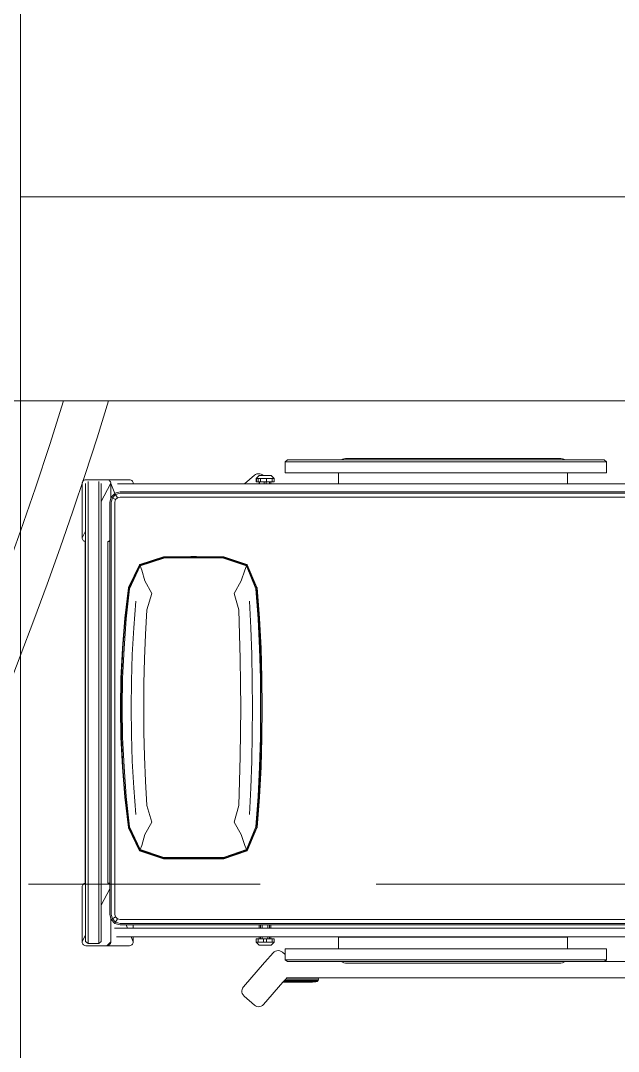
# Model space of a CAD drawing. Header units: millimetres. Extents: x -280308 to 6402717, y -14 to 2073074.
# Drawn here: x -33867 to -32476, y 558934 to 561333 of the extents above; entities that cross this region are included whole.
import ezdxf
from ezdxf.enums import TextEntityAlignment as Align

# ---------------------------------------------------------------- set-up
doc = ezdxf.new("R2010")
doc.units = ezdxf.units.MM
doc.linetypes.add('ACAD_ISO08W100', pattern=[36, 24, -3, 6, -3])
doc.linetypes.add('DASHED2', pattern=[0.375, 0.25, -0.125])
doc.layers.get('0').update_dxf_attribs({"lineweight": 0})
doc.layers.add('A-ANNOTATION', color=144, linetype='Continuous', lineweight=0)
doc.layers.add('A-FURN-EQPM', color=177, linetype='Continuous', lineweight=0)
doc.layers.add('A-TEXT', color=254, linetype='Continuous')
doc.styles.get("Standard").update_dxf_attribs({"font": 'arial.ttf'})

# ---------------------------------------------------------------- blocks, each defined once
blk = doc.blocks.new('A$C834590f0')
at = {"ltscale": 0.25}
blk.add_lwpolyline([(-55825, -7983.1), (-62214.7, -7983.1), (-62214.7, -13533.1), (-55825, -13533.1)], dxfattribs=at)
for radius, start, end in [(9350.4, 262.4048, 342.62601), (9450.4, 308.14117, 342.8156)]:
    blk.add_arc((-66998.6, -10741.1), radius, start, end, dxfattribs=at)
blk = doc.blocks.new('A$Cf856f872')
at = {"ltscale": 0.25}
blk.add_blockref('A$C834590f0', (70322.8, -713.8), dxfattribs=at)
blk = doc.blocks.new('A$C872eac23')
at = {"color": 0, "linetype": 'ByBlock', "lineweight": -2}
for p, q in [((-0.5429, -0.0018), (-0.5426, 0.0002)), ((-0.5426, 0.0002), (-0.542, 0.0021)), ((-0.542, 0.0021), (-0.5409, 0.0037)), ((-0.5409, 0.0037), (-0.5396, 0.0051)), ((-0.5396, 0.0051), (-0.5379, 0.0061)), ((-0.5379, 0.0061), (-0.536, 0.0068)), ((-0.536, 0.0068), (-0.534, 0.007)), ((-0.534, 0.007), (-0.4063, 0.007)), ((-0.534, 0.007), (-0.518, -0.0014)), ((-0.4063, 0.007), (-0.4046, 0.0069)), ((-0.4046, 0.0069), (-0.4029, 0.0063)), ((-0.4029, 0.0063), (-0.4014, 0.0055)), ((-0.4014, 0.0055), (-0.4001, 0.0045)), ((-0.4001, 0.0045), (-0.399, 0.0031)), ((-0.399, 0.0031), (-0.3982, 0.0017)), ((-0.3982, 0.0017), (-0.3977, 0)), ((-0.3977, 0), (0.3977, 0)), ((0.3977, 0), (0.3982, 0.0017)), ((0.3982, 0.0017), (0.399, 0.0032)), ((0.399, 0.0032), (0.4001, 0.0045)), ((0.4001, 0.0045), (0.4014, 0.0055)), ((0.4014, 0.0055), (0.4029, 0.0063)), ((0.4029, 0.0063), (0.4046, 0.0069)), ((0.4046, 0.0069), (0.4064, 0.007)), ((0.4064, 0.007), (0.5327, 0.007)), ((0.4064, 0.007), (0.4222, -0.0014)), ((0.5327, 0.007), (0.5348, 0.0068)), ((0.5348, 0.0068), (0.5366, 0.0061)), ((0.5366, 0.0061), (0.5383, 0.0051)), ((0.5383, 0.0051), (0.5396, 0.0037)), ((0.5396, 0.0037), (0.5407, 0.0021)), ((0.5407, 0.0021), (0.5413, 0.0002)), ((0.5413, 0.0002), (0.5416, -0.0018)), ((-0.5429, -0.0511), (-0.5429, -0.0018)), ((-0.5333, -0.0014), (-0.5378, -0.0071)), ((-0.5378, -0.0071), (-0.5378, -0.0321)), ((-0.5378, -0.0071), (0.5376, -0.0071)), ((-0.5333, -0.0014), (-0.518, -0.0014)), ((0.4222, -0.0014), (-0.518, -0.0014)), ((0.5331, -0.0014), (0.4222, -0.0014)), ((0.5416, -0.0018), (0.5416, -0.0511)), ((-0.5333, -0.0378), (-0.5378, -0.0321)), ((-0.5378, -0.0321), (0.5376, -0.0321)), ((-0.5333, -0.0378), (-0.4486, -0.0378)), ((-0.4486, -0.0378), (-0.4109, -0.0575)), ((-0.4486, -0.0378), (0.4909, -0.0378)), ((0.4909, -0.0378), (0.5317, -0.0594)), ((0.5331, -0.0378), (0.4909, -0.0378)), ((-0.5429, -0.1034), (-0.5429, -0.0511)), ((-0.5426, -0.0531), (-0.5429, -0.0511)), ((-0.534, -0.06), (-0.5429, -0.0511)), ((-0.542, -0.055), (-0.5426, -0.0531)), ((-0.5409, -0.0566), (-0.542, -0.055)), ((-0.5396, -0.058), (-0.5409, -0.0566)), ((-0.5379, -0.0591), (-0.5396, -0.058)), ((-0.536, -0.0597), (-0.5379, -0.0591)), ((-0.534, -0.06), (-0.536, -0.0597)), ((-0.479, -0.06), (-0.534, -0.06)), ((-0.5019, -0.0991), (-0.5019, -0.0687)), ((-0.4909, -0.0696), (-0.4941, -0.0817)), ((-0.4821, -0.0608), (-0.4909, -0.0696)), ((-0.4909, -0.0696), (-0.4881, -0.0712)), ((-0.4881, -0.0712), (-0.4909, -0.0817)), ((-0.4805, -0.0636), (-0.4881, -0.0712)), ((-0.4881, -0.0712), (-0.4805, -0.0757)), ((-0.479, -0.06), (-0.4821, -0.0608)), ((-0.4821, -0.0608), (-0.4805, -0.0636)), ((-0.47, -0.0608), (-0.4805, -0.0636)), ((-0.4805, -0.0636), (-0.476, -0.0712)), ((-0.476, -0.0712), (-0.4805, -0.0757)), ((-0.47, -0.0575), (-0.479, -0.06)), ((-0.47, -0.0696), (-0.476, -0.0712)), ((-0.4109, -0.0575), (-0.47, -0.0575)), ((-0.47, -0.0608), (0.4892, -0.0608)), ((-0.47, -0.0696), (0.4892, -0.0696)), ((-0.4003, -0.0575), (-0.4109, -0.0575)), ((-0.4001, -0.0574), (-0.4003, -0.0575)), ((-0.4003, -0.0575), (-0.3977, -0.0575)), ((-0.399, -0.0561), (-0.4001, -0.0574)), ((-0.3982, -0.0546), (-0.399, -0.0561)), ((-0.3977, -0.0529), (-0.3982, -0.0546)), ((-0.3977, -0.0575), (-0.3977, -0.0529)), ((0.3977, -0.0529), (-0.3977, -0.0529)), ((-0.3977, -0.0575), (0.3977, -0.0575)), ((0.3982, -0.0546), (0.3977, -0.0529)), ((0.3977, -0.0529), (0.3977, -0.0575)), ((0.4003, -0.0575), (0.3977, -0.0575)), ((0.399, -0.0561), (0.3982, -0.0546)), ((0.4001, -0.0574), (0.399, -0.0561)), ((0.4003, -0.0575), (0.4001, -0.0574)), ((0.4892, -0.0575), (0.4003, -0.0575)), ((0.4982, -0.06), (0.4892, -0.0575)), ((0.4996, -0.0636), (0.4892, -0.0608)), ((0.4952, -0.0712), (0.4892, -0.0696)), ((0.4996, -0.0636), (0.4952, -0.0712)), ((0.4996, -0.0757), (0.4952, -0.0712)), ((0.5327, -0.06), (0.4982, -0.06)), ((0.5013, -0.0608), (0.4982, -0.06)), ((0.5013, -0.0608), (0.4996, -0.0636)), ((0.5073, -0.0712), (0.4996, -0.0636)), ((0.5073, -0.0712), (0.4996, -0.0757)), ((0.5099, -0.0694), (0.5013, -0.0608)), ((0.5101, -0.0696), (0.5073, -0.0712)), ((0.5101, -0.0817), (0.5073, -0.0712)), ((0.5099, -0.0694), (0.5327, -0.06)), ((0.5101, -0.0696), (0.5099, -0.0694)), ((0.5133, -0.0817), (0.5101, -0.0696)), ((0.5317, -0.0595), (0.5317, -0.0594)), ((0.5317, -0.0594), (0.5327, -0.06)), ((0.5348, -0.0597), (0.5327, -0.06)), ((0.5366, -0.0591), (0.5348, -0.0597)), ((0.5383, -0.058), (0.5366, -0.0591)), ((0.5396, -0.0566), (0.5383, -0.058)), ((0.5407, -0.055), (0.5396, -0.0566)), ((0.5413, -0.0531), (0.5407, -0.055)), ((0.5416, -0.0511), (0.5413, -0.0531)), ((0.5416, -0.1034), (0.5416, -0.0511)), ((-0.5224, -0.0729), (-0.5224, -0.1075)), ((-0.5019, -0.0991), (-0.4941, -0.0959)), ((-0.4941, -0.0817), (-0.4941, -0.0959)), ((-0.4941, -0.0959), (-0.4941, -0.1122)), ((-0.4909, -2.1111), (-0.4909, -0.0817)), ((-0.4805, -0.0757), (-0.4821, -0.0817)), ((-0.4821, -2.1111), (-0.4821, -0.0817)), ((-0.1973, -0.0925), (-0.2681, -0.1009)), ((-0.2669, -0.1017), (-0.1965, -0.0936)), ((-0.1973, -0.0925), (-0.1276, -0.0868)), ((-0.1965, -0.0936), (-0.127, -0.0881)), ((-0.1268, -0.0907), (-0.196, -0.096)), ((-0.0584, -0.0835), (-0.1276, -0.0868)), ((-0.127, -0.0881), (-0.0581, -0.0849)), ((-0.058, -0.0875), (-0.1268, -0.0907)), ((-0.0584, -0.0835), (0.0109, -0.0824)), ((-0.0581, -0.0849), (0.0109, -0.0838)), ((0.0109, -0.0865), (-0.058, -0.0875)), ((0.0801, -0.0835), (0.0109, -0.0824)), ((0.0109, -0.0838), (0.0798, -0.0849)), ((0.0797, -0.0875), (0.0109, -0.0865)), ((0.1485, -0.0907), (0.0797, -0.0875)), ((0.0798, -0.0849), (0.1487, -0.0881)), ((0.0801, -0.0835), (0.1493, -0.0868)), ((0.2178, -0.096), (0.1485, -0.0907)), ((0.1487, -0.0881), (0.2182, -0.0936)), ((0.2191, -0.0925), (0.1493, -0.0868)), ((0.2182, -0.0936), (0.2887, -0.1017)), ((0.2191, -0.0925), (0.2898, -0.1009)), ((0.5013, -0.0817), (0.4996, -0.0757)), ((0.5013, -0.0817), (0.5013, -1.3546)), ((0.5101, -0.0817), (0.5101, -1.3546)), ((0.5133, -0.0817), (0.5133, -1.3546)), ((0.5317, -0.1122), (0.5317, -0.0752)), ((-0.5429, -0.1034), (-0.5426, -0.1054)), ((-0.5426, -0.1054), (-0.542, -0.1072)), ((-0.542, -0.1072), (-0.5409, -0.1089)), ((-0.5409, -0.1089), (-0.5396, -0.1103)), ((-0.5396, -0.1103), (-0.5379, -0.1113)), ((-0.5379, -0.1113), (-0.536, -0.112)), ((-0.536, -0.112), (-0.534, -0.1122)), ((-0.534, -0.1122), (-0.5224, -0.1075)), ((-0.534, -0.1122), (-0.5224, -0.1122)), ((-0.5224, -0.1075), (-0.5224, -0.1122)), ((-0.5224, -0.1122), (-0.5224, -0.4056)), ((-0.5019, -0.1122), (-0.5019, -0.0991)), ((-0.5019, -0.1122), (-0.4941, -0.1122)), ((-0.5019, -0.4056), (-0.5019, -0.1122)), ((-0.4941, -0.4056), (-0.4941, -0.1122)), ((-0.2688, -0.1013), (-0.3218, -0.127)), ((-0.3205, -0.1274), (-0.2669, -0.1017)), ((-0.266, -0.1035), (-0.3191, -0.1286)), ((-0.2688, -0.1013), (-0.2681, -0.1009)), ((-0.196, -0.096), (-0.266, -0.1035)), ((-0.1752, -0.1134), (-0.2375, -0.1183)), ((-0.1752, -0.1134), (-0.1131, -0.1099)), ((-0.0511, -0.1078), (-0.1131, -0.1099)), ((-0.0511, -0.1078), (0.0109, -0.1071)), ((0.0729, -0.1078), (0.0109, -0.1071)), ((0.0729, -0.1078), (0.1348, -0.1099)), ((0.1969, -0.1134), (0.1348, -0.1099)), ((0.1969, -0.1134), (0.2592, -0.1183)), ((0.2878, -0.1035), (0.2178, -0.096)), ((0.3408, -0.1286), (0.2878, -0.1035)), ((0.2887, -0.1017), (0.3422, -0.1274)), ((0.2906, -0.1013), (0.2898, -0.1009)), ((0.2906, -0.1013), (0.3435, -0.127)), ((0.5317, -0.1122), (0.5327, -0.1122)), ((0.5317, -0.371), (0.5317, -0.1122)), ((0.5327, -0.1122), (0.5348, -0.112)), ((0.5348, -0.112), (0.5366, -0.1113)), ((0.5366, -0.1113), (0.5383, -0.1103)), ((0.5383, -0.1103), (0.5396, -0.1089)), ((0.5396, -0.1089), (0.5407, -0.1072)), ((0.5407, -0.1072), (0.5413, -0.1054)), ((0.5413, -0.1054), (0.5416, -0.1034)), ((-0.3223, -0.1273), (-0.3405, -0.1824)), ((-0.3218, -0.127), (-0.3404, -0.1823)), ((-0.3392, -0.1825), (-0.3205, -0.1274)), ((-0.3191, -0.1286), (-0.3374, -0.1831)), ((-0.3218, -0.127), (-0.3223, -0.1273)), ((-0.3205, -0.1274), (-0.3218, -0.127)), ((-0.3096, -0.1319), (-0.3191, -0.1286)), ((-0.2843, -0.1394), (-0.3096, -0.1319)), ((-0.2551, -0.1558), (-0.2843, -0.1394)), ((-0.2166, -0.1437), (-0.2551, -0.1558)), ((-0.1597, -0.1406), (-0.2166, -0.1437)), ((-0.1028, -0.1384), (-0.1597, -0.1406)), ((-0.046, -0.137), (-0.1028, -0.1384)), ((0.0109, -0.1366), (-0.046, -0.137)), ((0.0677, -0.137), (0.0109, -0.1366)), ((0.1246, -0.1384), (0.0677, -0.137)), ((0.1814, -0.1406), (0.1246, -0.1384)), ((0.2384, -0.1437), (0.1814, -0.1406)), ((0.2768, -0.1558), (0.2384, -0.1437)), ((0.306, -0.1394), (0.2768, -0.1558)), ((0.3314, -0.1319), (0.306, -0.1394)), ((0.3314, -0.1319), (0.3408, -0.1286)), ((0.3591, -0.1831), (0.3408, -0.1286)), ((0.3435, -0.127), (0.3422, -0.1274)), ((0.3422, -0.1274), (0.3609, -0.1825)), ((0.344, -0.1273), (0.3435, -0.127)), ((0.3435, -0.127), (0.3621, -0.1823)), ((0.3623, -0.1824), (0.344, -0.1273)), ((-0.3408, -0.246), (-0.3404, -0.1823)), ((-0.3405, -0.1824), (-0.3408, -0.246)), ((-0.3398, -0.2526), (-0.3392, -0.1825)), ((-0.3374, -0.1831), (-0.3379, -0.2526)), ((0.3596, -0.2526), (0.3591, -0.1831)), ((0.3609, -0.1825), (0.3615, -0.2526)), ((0.3626, -0.246), (0.3621, -0.1823)), ((0.3626, -0.246), (0.3623, -0.1824)), ((-0.3409, -0.2526), (-0.3408, -0.246)), ((-0.3409, -0.2526), (-0.3408, -0.2592)), ((-0.3408, -0.2592), (-0.3405, -0.3228)), ((-0.3408, -0.2592), (-0.3404, -0.3229)), ((-0.3392, -0.3227), (-0.3398, -0.2526)), ((-0.3379, -0.2526), (-0.3374, -0.3221)), ((0.3591, -0.3221), (0.3596, -0.2526)), ((0.3615, -0.2526), (0.3609, -0.3227)), ((0.3626, -0.2592), (0.3621, -0.3229)), ((0.3623, -0.3228), (0.3626, -0.2592)), ((0.3626, -0.2526), (0.3626, -0.246)), ((0.3626, -0.2526), (0.3626, -0.2592)), ((-0.3405, -0.3228), (-0.3223, -0.377)), ((-0.3218, -0.3773), (-0.3404, -0.3229)), ((-0.3205, -0.3769), (-0.3392, -0.3227)), ((-0.3374, -0.3221), (-0.3191, -0.3756)), ((0.3408, -0.3756), (0.3591, -0.3221)), ((0.3609, -0.3227), (0.3422, -0.3769)), ((0.3435, -0.3773), (0.3621, -0.3229)), ((0.344, -0.377), (0.3623, -0.3228)), ((-0.2843, -0.3637), (-0.2551, -0.3469)), ((-0.2166, -0.3578), (-0.2551, -0.3469)), ((-0.1597, -0.3597), (-0.2166, -0.3578)), ((-0.1028, -0.3612), (-0.1597, -0.3597)), ((0.1814, -0.3597), (0.1246, -0.3612)), ((0.2384, -0.3578), (0.1814, -0.3597)), ((0.2768, -0.3469), (0.2384, -0.3578)), ((0.2768, -0.3469), (0.306, -0.3637)), ((-0.681, -0.3941), (-0.6601, -0.3701)), ((-0.6601, -0.3701), (-0.6575, -0.3677)), ((-0.6575, -0.3677), (-0.6545, -0.3661)), ((-0.6545, -0.3661), (-0.6512, -0.3651)), ((-0.6512, -0.3651), (-0.6479, -0.3649)), ((-0.6479, -0.3649), (-0.6445, -0.3654)), ((-0.6445, -0.3654), (-0.6414, -0.3667)), ((-0.6414, -0.3667), (-0.6384, -0.3687)), ((-0.6384, -0.3687), (-0.5819, -0.4181)), ((-0.3223, -0.377), (-0.3218, -0.3773)), ((-0.3218, -0.3773), (-0.3205, -0.3769)), ((-0.2688, -0.4001), (-0.3218, -0.3773)), ((-0.2669, -0.3997), (-0.3205, -0.3769)), ((-0.3096, -0.3719), (-0.3191, -0.3756)), ((-0.3191, -0.3756), (-0.266, -0.3979)), ((-0.3096, -0.3719), (-0.2843, -0.3637)), ((-0.1752, -0.3857), (-0.2375, -0.3827)), ((-0.046, -0.362), (-0.1028, -0.3612)), ((0.0109, -0.3623), (-0.046, -0.362)), ((0.0677, -0.362), (0.0109, -0.3623)), ((0.1246, -0.3612), (0.0677, -0.362)), ((0.1969, -0.3857), (0.2592, -0.3827)), ((0.2878, -0.3979), (0.3408, -0.3756)), ((0.3422, -0.3769), (0.2887, -0.3997)), ((0.2906, -0.4001), (0.3435, -0.3773)), ((0.306, -0.3637), (0.3314, -0.3719)), ((0.3314, -0.3719), (0.3408, -0.3756)), ((0.3422, -0.3769), (0.3435, -0.3773)), ((0.3435, -0.3773), (0.344, -0.377)), ((0.5317, -0.371), (0.5519, -0.3941)), ((0.5317, -0.4056), (0.5317, -0.371)), ((-0.6848, -0.4035), (-0.6843, -0.4002)), ((-0.6846, -0.4069), (-0.6848, -0.4035)), ((-0.6836, -0.4101), (-0.6846, -0.4069)), ((-0.6843, -0.4002), (-0.683, -0.397)), ((-0.683, -0.397), (-0.681, -0.3941)), ((-0.5348, -0.3981), (-0.5416, -0.405)), ((-0.5416, -0.405), (-0.5416, -0.4332)), ((-0.5267, -0.3981), (-0.5348, -0.3981)), ((-0.5348, -0.3981), (-0.5348, -0.403)), ((-0.5267, -0.403), (-0.5348, -0.403)), ((-0.5348, -0.4154), (-0.5348, -0.403)), ((-0.5267, -0.3981), (-0.5267, -0.403)), ((-0.5267, -0.4056), (-0.5267, -0.403)), ((-0.5224, -0.4056), (-0.5267, -0.4056)), ((-0.5267, -0.4056), (-0.5267, -0.4087)), ((-0.5224, -0.4056), (-0.5224, -0.4087)), ((-0.4941, -0.4056), (-0.5019, -0.4056)), ((-0.5019, -0.4087), (-0.5019, -0.4056)), ((-0.4941, -0.4056), (-0.4941, -0.4087)), ((-0.2681, -0.4005), (-0.2688, -0.4001)), ((-0.1973, -0.406), (-0.2681, -0.4005)), ((-0.1965, -0.4049), (-0.2669, -0.3997)), ((-0.266, -0.3979), (-0.196, -0.4027)), ((-0.1973, -0.406), (-0.1276, -0.4096)), ((-0.127, -0.4085), (-0.1965, -0.4049)), ((-0.196, -0.4027), (-0.1268, -0.4061)), ((-0.1752, -0.3857), (-0.1131, -0.388)), ((-0.1268, -0.4061), (-0.058, -0.4081)), ((-0.0511, -0.3893), (-0.1131, -0.388)), ((-0.0511, -0.3893), (0.0109, -0.3898)), ((0.0729, -0.3893), (0.0109, -0.3898)), ((0.0729, -0.3893), (0.1348, -0.388)), ((0.0797, -0.4081), (0.1485, -0.4061)), ((0.1969, -0.3857), (0.1348, -0.388)), ((0.1485, -0.4061), (0.2178, -0.4027)), ((0.2182, -0.4049), (0.1487, -0.4085)), ((0.2191, -0.406), (0.1493, -0.4096)), ((0.2178, -0.4027), (0.2878, -0.3979)), ((0.2887, -0.3997), (0.2182, -0.4049)), ((0.2191, -0.406), (0.2898, -0.4005)), ((0.2898, -0.4005), (0.2906, -0.4001)), ((0.5363, -0.4056), (0.5317, -0.4056)), ((0.5317, -0.4064), (0.5317, -0.4056)), ((0.5317, -0.4064), (0.5363, -0.4064)), ((0.5317, -0.4167), (0.5317, -0.4064)), ((0.5363, -0.3993), (0.5363, -0.3981)), ((0.5444, -0.3981), (0.5363, -0.3981)), ((0.5363, -0.403), (0.5363, -0.3993)), ((0.5363, -0.3993), (0.5444, -0.3993)), ((0.5363, -0.403), (0.5363, -0.4056)), ((0.5363, -0.403), (0.5444, -0.403)), ((0.5363, -0.4064), (0.5363, -0.4056)), ((0.5363, -0.4086), (0.5363, -0.4064)), ((0.5444, -0.3993), (0.5444, -0.3981)), ((0.5511, -0.405), (0.5444, -0.3981)), ((0.5444, -0.403), (0.5444, -0.3993)), ((0.5444, -0.4086), (0.5444, -0.403)), ((0.5511, -0.4149), (0.5511, -0.405)), ((0.5519, -0.3941), (0.5539, -0.397)), ((0.5539, -0.397), (0.5551, -0.4002)), ((0.5554, -0.4069), (0.5545, -0.4101)), ((0.5551, -0.4002), (0.5556, -0.4035)), ((0.5556, -0.4035), (0.5554, -0.4069)), ((-0.6819, -0.4131), (-0.6836, -0.4101)), ((-0.6796, -0.4157), (-0.6819, -0.4131)), ((-0.6281, -0.4607), (-0.6796, -0.4157)), ((-0.5819, -0.4181), (-0.5817, -0.4182)), ((-0.5819, -0.4181), (-0.5817, -0.4183)), ((-0.5817, -0.4183), (-0.5817, -0.4182)), ((-0.5817, -0.4182), (-0.5811, -0.4188)), ((-0.5817, -0.4183), (-0.5811, -0.4188)), ((-0.5811, -0.4188), (-0.5596, -0.4376)), ((-0.5267, -0.4154), (-0.5348, -0.4154)), ((-0.5348, -0.4154), (-0.5348, -0.4227)), ((-0.5267, -0.4227), (-0.5348, -0.4227)), ((-0.5348, -0.4352), (-0.5348, -0.4227)), ((-0.5224, -0.4087), (-0.5267, -0.4087)), ((-0.5267, -0.4087), (-0.5267, -0.4123)), ((-0.5224, -0.4123), (-0.5267, -0.4123)), ((-0.5267, -0.4123), (-0.5267, -0.4154)), ((-0.5267, -0.4154), (-0.5267, -0.4227)), ((-0.5267, -0.4227), (-0.5267, -0.4258)), ((-0.5224, -0.4258), (-0.5267, -0.4258)), ((-0.5267, -0.4258), (-0.5267, -0.4294)), ((-0.5224, -0.4294), (-0.5267, -0.4294)), ((-0.5267, -0.4326), (-0.5267, -0.4294)), ((-0.5224, -0.4087), (-0.5224, -0.4123)), ((-0.5224, -0.4123), (-0.5224, -0.4258)), ((-0.5224, -0.4258), (-0.5224, -0.4294)), ((-0.5224, -0.4294), (-0.5224, -0.4326)), ((-0.4941, -0.4087), (-0.5019, -0.4087)), ((-0.5019, -0.4123), (-0.5019, -0.4087)), ((-0.4941, -0.4123), (-0.5019, -0.4123)), ((-0.5019, -0.4258), (-0.5019, -0.4123)), ((-0.4941, -0.4258), (-0.5019, -0.4258)), ((-0.5019, -0.4294), (-0.5019, -0.4258)), ((-0.4941, -0.4294), (-0.5019, -0.4294)), ((-0.5019, -0.4326), (-0.5019, -0.4294)), ((-0.4941, -0.4087), (-0.4941, -0.4123)), ((-0.4941, -0.4123), (-0.4941, -0.4258)), ((-0.4941, -0.4258), (-0.4941, -0.4294)), ((-0.4941, -0.4294), (-0.4941, -0.4326)), ((-0.0584, -0.4117), (-0.1276, -0.4096)), ((-0.0581, -0.4105), (-0.127, -0.4085)), ((-0.0584, -0.4117), (0.0109, -0.4124)), ((0.0109, -0.4112), (-0.0581, -0.4105)), ((-0.058, -0.4081), (0.0109, -0.4088)), ((0.0109, -0.4088), (0.0797, -0.4081)), ((0.0798, -0.4105), (0.0109, -0.4112)), ((0.0801, -0.4117), (0.0109, -0.4124)), ((0.1487, -0.4085), (0.0798, -0.4105)), ((0.0801, -0.4117), (0.1493, -0.4096)), ((0.5317, -0.4167), (0.5363, -0.4167)), ((0.5317, -0.4214), (0.5317, -0.4167)), ((0.5317, -0.4214), (0.5363, -0.4214)), ((0.5317, -0.4294), (0.5317, -0.4214)), ((0.5317, -0.4294), (0.5363, -0.4294)), ((0.5317, -0.4326), (0.5317, -0.4294)), ((0.5363, -0.4086), (0.5444, -0.4086)), ((0.5363, -0.4086), (0.5363, -0.4167)), ((0.5363, -0.4214), (0.5363, -0.4167)), ((0.5363, -0.4227), (0.5363, -0.4214)), ((0.5363, -0.4227), (0.5444, -0.4227)), ((0.5363, -0.4294), (0.5363, -0.4227)), ((0.5363, -0.4294), (0.5363, -0.4326)), ((0.5444, -0.4086), (0.5444, -0.4227)), ((0.5444, -0.4227), (0.5444, -0.4352)), ((0.5528, -0.4131), (0.5511, -0.4149)), ((0.5511, -0.4332), (0.5511, -0.4149)), ((0.5545, -0.4101), (0.5528, -0.4131)), ((-0.5596, -0.4376), (-0.5572, -0.4403)), ((-0.5572, -0.4403), (-0.5555, -0.4433)), ((-0.5549, -0.4532), (-0.5561, -0.4564)), ((-0.5555, -0.4433), (-0.5546, -0.4465)), ((-0.5544, -0.4498), (-0.5549, -0.4532)), ((-0.5546, -0.4465), (-0.5544, -0.4498)), ((-0.5348, -0.4401), (-0.5416, -0.4332)), ((-0.5267, -0.4352), (-0.5348, -0.4352)), ((-0.5348, -0.4401), (-0.5348, -0.4352)), ((-0.5267, -0.4401), (-0.5348, -0.4401)), ((-0.5224, -0.4326), (-0.5267, -0.4326)), ((-0.5267, -0.4352), (-0.5267, -0.4326)), ((-0.5267, -0.4352), (-0.5267, -0.4401)), ((-0.5224, -0.4326), (-0.5224, -1.7081)), ((-0.4941, -0.4326), (-0.5019, -0.4326)), ((-0.5019, -0.4326), (-0.5019, -1.7083)), ((-0.4941, -0.4326), (-0.4941, -1.7084)), ((0.5317, -0.4326), (0.5363, -0.4326)), ((0.5317, -0.4326), (0.5317, -0.5902)), ((0.5363, -0.4326), (0.5363, -0.4352)), ((0.5363, -0.4352), (0.5444, -0.4352)), ((0.5363, -0.4352), (0.5363, -0.4401)), ((0.5363, -0.4401), (0.5444, -0.4401)), ((0.5444, -0.4401), (0.5511, -0.4332)), ((0.5444, -0.4352), (0.5444, -0.4401)), ((-0.6272, -0.4615), (-0.6281, -0.4607)), ((-0.6281, -0.4607), (-0.6281, -0.5289)), ((-0.6264, -0.4622), (-0.6272, -0.4615)), ((-0.6272, -0.5292), (-0.6272, -0.4615)), ((-0.624, -0.4643), (-0.6264, -0.4622)), ((-0.6264, -0.4622), (-0.6264, -0.5406)), ((-0.6208, -0.4671), (-0.624, -0.4643)), ((-0.624, -0.4643), (-0.624, -0.543)), ((-0.6176, -0.4699), (-0.6208, -0.4671)), ((-0.6208, -0.4671), (-0.6208, -0.5438)), ((-0.6176, -0.4699), (-0.6176, -0.543)), ((-0.5757, -0.4657), (-0.5798, -0.471)), ((-0.5798, -0.5962), (-0.5798, -0.471)), ((-0.5637, -0.4657), (-0.5757, -0.4657)), ((-0.5757, -1.2141), (-0.5757, -0.4657)), ((-0.5581, -0.4593), (-0.5637, -0.4657)), ((-0.5502, -0.4657), (-0.5637, -0.4657)), ((-0.5561, -0.4564), (-0.5581, -0.4593)), ((-0.5502, -0.5902), (-0.5502, -0.4657)), ((0.5834, -0.4657), (0.5579, -0.4657)), ((0.5579, -0.5902), (0.5579, -0.4657)), ((0.5875, -0.471), (0.5834, -0.4657)), ((0.5834, -1.2141), (0.5834, -0.4657)), ((0.5875, -0.471), (0.5875, -0.5962)), ((-0.6281, -0.5289), (-0.6272, -0.5292)), ((-0.6272, -0.5374), (-0.6272, -0.5292)), ((-0.6272, -0.5374), (-0.6264, -0.5406)), ((-0.6264, -0.5406), (-0.624, -0.543)), ((-0.624, -0.543), (-0.6208, -0.5438)), ((-0.6208, -0.5438), (-0.6176, -0.543)), ((-0.6176, -0.543), (-0.6176, -1.6843)), ((-0.5816, -0.5991), (-0.5828, -0.6024)), ((-0.5798, -0.5962), (-0.5816, -0.5991)), ((-0.5798, -1.1173), (-0.5798, -0.5962)), ((-0.5231, -0.5902), (-0.5502, -0.5902)), ((-0.5502, -1.1233), (-0.5502, -0.5902)), ((-0.5231, -1.1233), (-0.5231, -0.5902)), ((0.5317, -0.5902), (0.5579, -0.5902)), ((0.5317, -1.1233), (0.5317, -0.5902)), ((0.5579, -0.5902), (0.5579, -1.1233)), ((0.5875, -0.5962), (0.5893, -0.5991)), ((0.5875, -0.5962), (0.5875, -1.1173)), ((0.5893, -0.5991), (0.5905, -0.6024)), ((-0.5828, -0.6024), (-0.5832, -0.6061)), ((-0.5832, -0.6061), (-0.5832, -1.1074)), ((0.5905, -0.6024), (0.5909, -0.6061)), ((0.5909, -0.6061), (0.5909, -1.1074)), ((-0.5832, -1.1074), (-0.5828, -1.1111)), ((-0.5828, -1.1111), (-0.5816, -1.1144)), ((-0.5816, -1.1144), (-0.5798, -1.1173)), ((-0.5798, -1.1173), (-0.5798, -1.2088)), ((-0.5502, -1.1233), (-0.5231, -1.1233)), ((-0.5502, -1.2141), (-0.5502, -1.1233)), ((0.5579, -1.1233), (0.5317, -1.1233)), ((0.5317, -1.3546), (0.5317, -1.1233)), ((0.5579, -1.2141), (0.5579, -1.1233)), ((0.5893, -1.1144), (0.5875, -1.1173)), ((0.5875, -1.1173), (0.5875, -1.2088)), ((0.5905, -1.1111), (0.5893, -1.1144)), ((0.5909, -1.1074), (0.5905, -1.1111)), ((-0.5795, -1.2092), (-0.5798, -1.2088)), ((-0.5795, -1.2092), (-0.5795, -1.6803)), ((-0.5757, -1.2141), (-0.5795, -1.2092)), ((-0.5757, -1.2141), (-0.5502, -1.2141)), ((0.5579, -1.2141), (0.5834, -1.2141)), ((0.5875, -1.2088), (0.5834, -1.2141))]:
    blk.add_line(p, q, dxfattribs=at)
blk = doc.blocks.new('A$C3304e30a')
at = {"color": 0, "linetype": 'DASHED2', "lineweight": -2, "ltscale": 6}
for points in [[(0, -12025), (4000, -12025), (4000, -9625), (0, -9625)], [(0, -14425), (4000, -14425), (4000, -12025), (0, -12025)]]:
    blk.add_lwpolyline(points, close=True, dxfattribs=at)
at = {"color": 0, "linetype": 'ByBlock', "lineweight": -2, "xscale": 1000.000000000017, "yscale": 1000.000000000017, "zscale": 1000.000000000017, "rotation": 90}
blk.add_blockref('A$C872eac23', (150, -13225), dxfattribs=at)
blk = doc.blocks.new('*U539')
at = {"layer": 'A-ANNOTATION', "linetype": 'ACAD_ISO08W100', "ltscale": 0.25}
blk.add_lwpolyline([(0, -7.6411), (0, -228.3482)], dxfattribs=at)
at = {"layer": 'A-TEXT'}
blk.add_attdef('N', text='', height=0.9, dxfattribs=at).set_placement((0, 2.75), align=Align.MIDDLE_CENTER)
blk = doc.blocks.new('A$Cf37525da')
at = {"color": 124, "xscale": -360.0000000000001, "yscale": 360.0000000000001, "zscale": 360.0000000000001, "rotation": 270}
blk.add_blockref('*U539', (4643.8, -13700), dxfattribs=at)
blk = doc.blocks.new('4')
at = {"ltscale": 0.25}
blk.add_blockref('A$Cf856f872', (-46014.9, 574695.2), dxfattribs=at)
blk.add_blockref('A$Cf37525da', (22307.9, 573023.3), dxfattribs=at)
at = {"layer": 'A-FURN-EQPM', "ltscale": 0.25}
blk.add_blockref('A$C3304e30a', (-33867.1, 572948.3), dxfattribs=at)

msp = doc.modelspace()

# ---------------------------------------------------------------- block references
msp.add_blockref('4', (0, 0))

doc.saveas('drawing.dxf')
